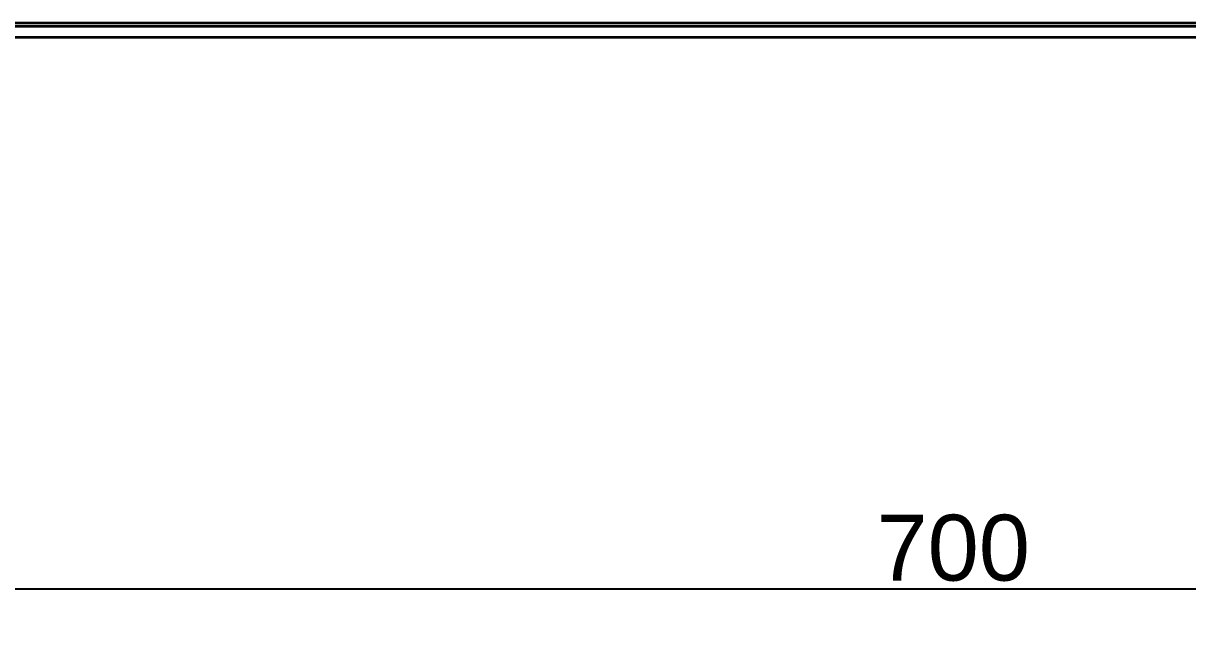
# Model space of a CAD drawing. Header units: millimetres. Extents: x -116965 to 323937, y 291661 to 566926.
# Drawn here: x -19426.7 to -19214.6, y 314997.2 to 315108.2 of the extents above; entities that cross this region are included whole.
import ezdxf

# ---------------------------------------------------------------- set-up
doc = ezdxf.new("R2010")
doc.units = ezdxf.units.MM
doc.header["$PDMODE"] = 35
doc.layers.get('0').update_dxf_attribs({"lineweight": 18})
doc.layers.add('Dimensions(Schneider)', color=7, linetype='Continuous', lineweight=18)
doc.layers.add('Visible Edges(Schneider)', color=7, linetype='Continuous', lineweight=35)
doc.styles.add('schneder_1', font='micross.ttf')
doc.dimstyles.new('estilo_Schneider', dxfattribs={"dimscale": 4, "dimtxt": 3, "dimasz": 3, "dimexe": 2, "dimexo": 1, "dimgap": 0.3, "dimtad": 1, "dimtoh": 1, "dimrnd": 1e-08, "dimzin": 12, "dimtxsty": 'schneder_1', "dimblk": 'Filled-1', "dimcen": 0.09, "dimdle": 10, "dimclrd": 7, "dimclre": 7, "dimclrt": 7, "dimadec": 1, "dimazin": 3, "dimtfac": 0.5, "dimtdec": 3, "dimtmove": 0, "dimatfit": 3, "dimldrblk": 'Filled-1', "dimfxl": 1, "dimtolj": 1, "dimlwd": 25, "dimlwe": 25, "dimarcsym": 0})

# ---------------------------------------------------------------- blocks, each defined once
blk = doc.blocks.new('Filled-1')
at = {"color": 0}
for p, q in [((0, 0), (-1, 0.167)), ((-1, 0.167), (-1, -0.167)), ((-1, 0), (0, 0)), ((-1, -0.167), (0, 0))]:
    blk.add_line(p, q, dxfattribs=at)
at = {"color": 0, "flags": 128}
blk.add_lwpolyline([(-1, -0.167), (0, 0), (-1, 0.167), (-1, -0.167)], dxfattribs=at)
at = {"color": 0}
blk.add_solid([(-1, -0.167), (0, 0), (-1, 0.167), (-1, -0.167)], dxfattribs=at)
blk = doc.blocks.new('*D1986')
at = {"layer": 'Defpoints', "color": 0, "linetype": 'Continuous', "lineweight": -3, "transparency": 16777216}
for p in [(-19607.3, 315055.18), (-18907.3, 315055.18), (-18907.3, 315005.18)]:
    blk.add_point(p, dxfattribs=at)
at = {"layer": 'Dimensions(Schneider)', "color": 7, "linetype": 'Continuous', "lineweight": 25, "transparency": 16777216}
for p, q in [((-19607.3, 315051.18), (-19607.3, 314997.18)), ((-18907.3, 315051.18), (-18907.3, 314997.18)), ((-19595.3, 315005.18), (-18919.3, 315005.18))]:
    blk.add_line(p, q, dxfattribs=at)
at = {"layer": 'Dimensions(Schneider)', "color": 7, "linetype": 'Continuous', "lineweight": 25, "transparency": 16777216, "xscale": 12, "yscale": 12, "zscale": 12, "rotation": 180}
blk.add_blockref('Filled-1', (-19607.3, 315005.18), dxfattribs=at)
at = {"layer": 'Dimensions(Schneider)', "color": 7, "linetype": 'Continuous', "lineweight": 25, "transparency": 16777216, "xscale": 12, "yscale": 12, "zscale": 12}
blk.add_blockref('Filled-1', (-18907.3, 315005.18), dxfattribs=at)
at = {"layer": 'Dimensions(Schneider)', "color": 7, "linetype": 'Continuous', "lineweight": 25, "transparency": 16777216, "insert": (-19257.3, 315012.58), "char_height": 12, "attachment_point": 5, "style": 'schneder_1'}
blk.add_mtext('\\A1;700', dxfattribs=at)

msp = doc.modelspace()

# ---------------------------------------------------------------- linework, layer by layer
at = {"layer": 'Visible Edges(Schneider)'}
for p, q in [((-18922.298825, 315108.175478), (-19592.298825, 315108.175478)), ((-19511.798825, 315105.675478), (-18957.298825, 315105.675478)), ((-19510.640513, 315107.675478), (-18957.298825, 315107.675478))]:
    msp.add_line(p, q, dxfattribs=at)

# ---------------------------------------------------------------- dimensions: what is measured, and where the dimension line sits
at = {"layer": 'Dimensions(Schneider)', "color": 7, "linetype": 'Continuous', "lineweight": 25}
dim = msp.add_linear_dim(base=(-18907.298825, 315005.175478), p1=(-19607.298825, 315055.175478), p2=(-18907.298825, 315055.175478), dimstyle='estilo_Schneider', override={"dimtoh": 0, "dimdec": 2, "dimtp": 0, "dimtm": 0, "dimtdec": 3, "dimatfit": 2}, dxfattribs=at)
dim.commit()
dim.dimension.update_dxf_attribs({"geometry": '*D1986', "text_midpoint": (-19257.298825, 315005.175478), "dimtype": 160})

doc.saveas('drawing.dxf')
